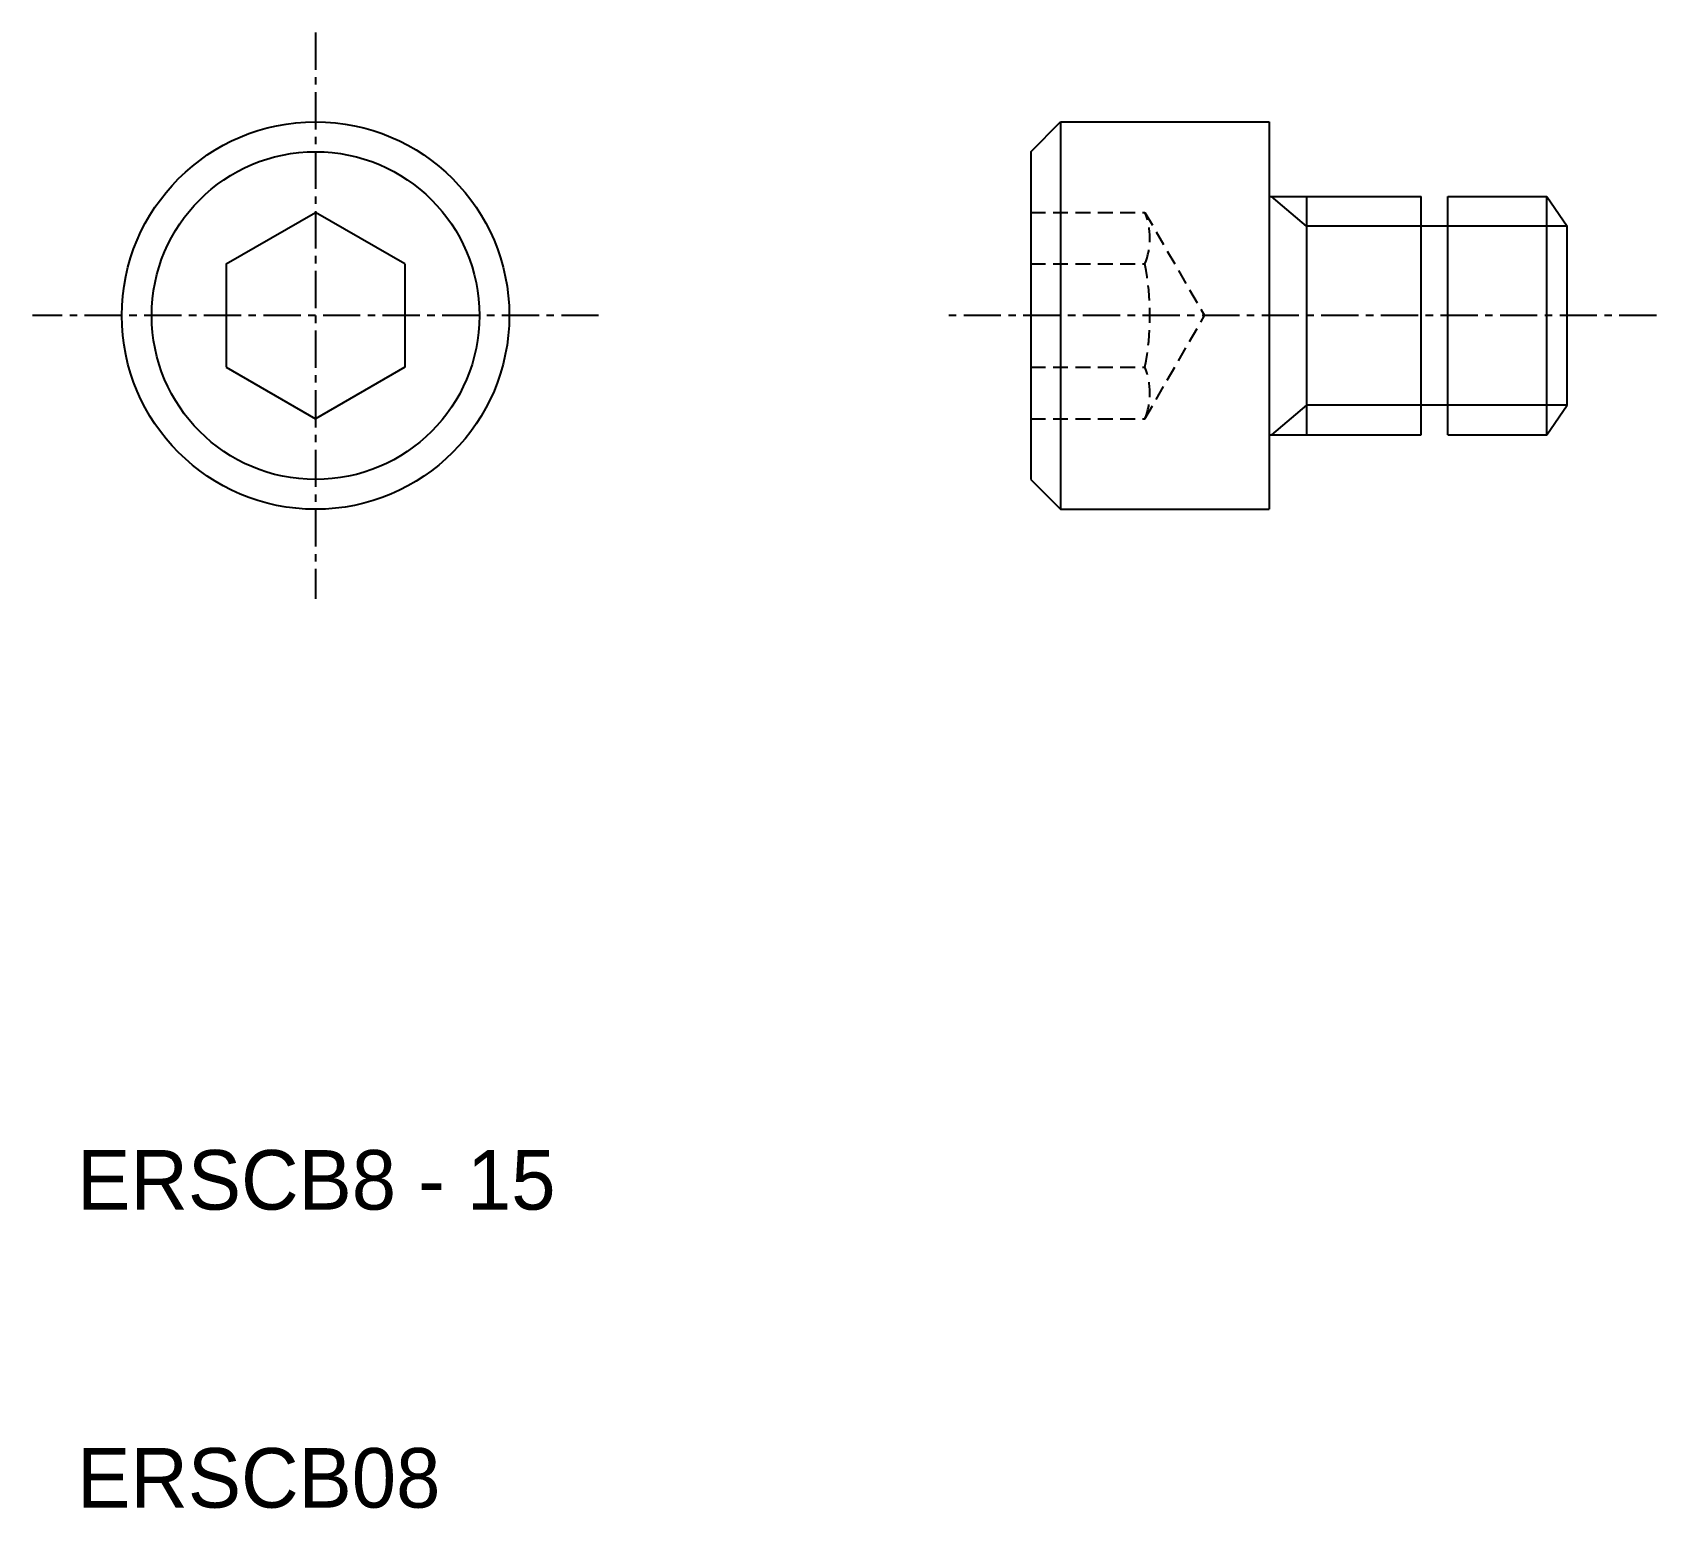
# Model space of a CAD drawing. Extents: x 8.5 to 63, y 10 to 59.5.
import ezdxf

# ---------------------------------------------------------------- set-up
doc = ezdxf.new("R2010")
doc.units = 0
doc.linetypes.add('CENTER', pattern=[2, 1.25, -0.25, 0.25, -0.25])
doc.linetypes.add('DASHED', pattern=[0.75, 0.5, -0.25])
doc.layers.get('0').update_dxf_attribs({"linetype": 'CONTINUOUS'})
doc.layers.add('CENTER', color=1, linetype='CENTER')

msp = doc.modelspace()

# ---------------------------------------------------------------- linework, layer by layer
at = {"color": 7, "linetype": 'CONTINUOUS'}
for p, q in [((42, 55.5), (43, 56.5)), ((43, 56.5), (43, 43.5)), ((43, 56.5), (50, 56.5)), ((50, 56.5), (50, 43.5)), ((42, 55.5), (42, 44.5)), ((50, 54), (55.1, 54)), ((51.25, 54), (51.25, 46)), ((55.1, 46), (55.1, 54)), ((56, 46), (56, 54)), ((56, 54), (59.323, 54)), ((59.323, 46), (59.323, 54)), ((59.323, 54), (60, 53)), ((15, 51.732), (18, 53.464)), ((21, 51.732), (18, 53.464)), ((60, 47), (60, 53)), ((15, 51.732), (15, 48.268)), ((21, 51.732), (21, 48.268)), ((15, 48.268), (18, 46.536)), ((21, 48.268), (18, 46.536)), ((59.323, 46), (60, 47)), ((50, 46), (55.1, 46)), ((56, 46), (59.323, 46)), ((42, 44.5), (43, 43.5)), ((43, 43.5), (50, 43.5))]:
    msp.add_line(p, q, dxfattribs=at)
at = {"color": 3, "linetype": 'CONTINUOUS'}
for p, q in [((51.25, 53), (50.078, 54)), ((60, 53), (51.25, 53)), ((51.25, 47), (50.078, 46)), ((60, 47), (51.25, 47))]:
    msp.add_line(p, q, dxfattribs=at)
at = {"color": 3, "linetype": 'DASHED'}
for p, q in [((42, 53.464), (45.832, 53.464)), ((45.832, 53.464), (47.832, 50)), ((42, 51.732), (45.832, 51.732)), ((45.832, 46.536), (47.832, 50)), ((42, 48.268), (45.832, 48.268)), ((42, 46.536), (45.832, 46.536))]:
    msp.add_line(p, q, dxfattribs=at)
at = {"color": 7, "linetype": 'CONTINUOUS'}
for radius in [6.5, 5.5]:
    msp.add_circle((18, 50), radius, dxfattribs=at)
at = {"color": 3, "linetype": 'DASHED'}
for centre, radius, start, end in [((43.687, 52.598), 2.313, 338.0126, 21.9874), ((37, 50), 9, 348.9042, 11.0958), ((43.687, 47.402), 2.313, 338.0126, 21.9874)]:
    msp.add_arc(centre, radius, start, end, dxfattribs=at)
at = {"layer": 'CENTER', "color": 1, "linetype": 'CENTER'}
for p, q in [((18, 59.5), (18, 40.5)), ((27.5, 50), (8.5, 50)), ((63, 50), (39, 50))]:
    msp.add_line(p, q, dxfattribs=at)

# ---------------------------------------------------------------- texts
at = {"color": 7, "linetype": 'CONTINUOUS'}
for s, p in [('ERSCB8 - 15', (10, 20)), ('ERSCB08', (10, 10))]:
    msp.add_text(s, height=2, dxfattribs=at).set_placement(p)

doc.saveas('drawing.dxf')
